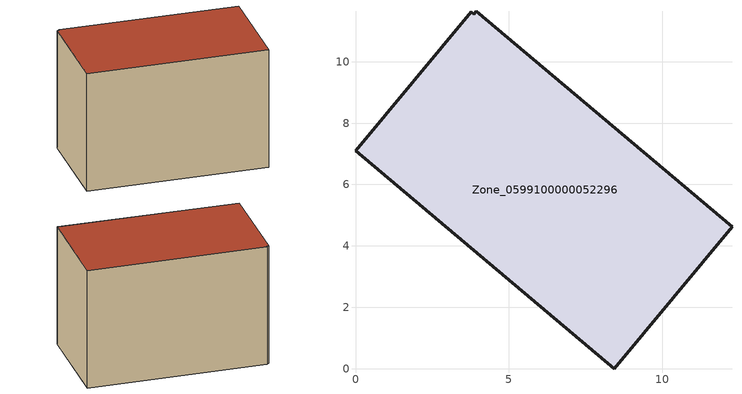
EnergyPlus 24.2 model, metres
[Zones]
Zone_0599100000052296
 floor ground (C_G): 8.42,0 0,7.1 3.77,11.63 3.86,11.55 3.94,11.64 12.27,4.62 z0
 wall outside (C_F): 8.42,0 12.27,4.62 3.94,11.64 3.86,11.55 3.77,11.63 0,7.1 8.42,0 z0:7.59
 roof outside (C_R): 0,7.1 8.42,0 12.27,4.62 3.94,11.64 3.86,11.55 3.77,11.63 z7.59
[BUILDING]
Pand.0599100000052296: North Axis=0; Terrain=City; Loads Convergence Tolerance Value=0.04; Temperature Convergence Tolerance Value=0.4; Solar Distribution=FullExterior; Maximum Number of Warmup Days=25; Minimum Number of Warmup Days=1
[Site:Location]
Rotterdam.The.Hague.AP_ZH_NLD Design_Conditions: Latitude=51.96; Longitude=4.45; Time Zone=1; Elevation=-4.5
[SITE:GROUNDTEMPERATURE:BUILDINGSURFACE]
18, 18, 18, 18, 18, 18, 18, 18, 18, 18, 18, 18
[MATERIAL] Thermal Absorptance=0.9; Solar Absorptance=0.7; Visible Absorptance=0.7
Name | Roughness | Thickness | Conductivity | Density | Specific Heat
G.TI.1946-1964 | MediumSmooth | 0.15 | 1 | 540 | 1210
F.TI.1946-1964 | Rough | 0.3 | 0.857143 | 1920 | 840
R.TI.1946-1964 | MediumRough | 0.2 | 0.277778 | 1500 | 1000
[CONSTRUCTION]
C_G: G.TI.1946-1964
C_F: F.TI.1946-1964
C_R: R.TI.1946-1964
[ZONE]
Zone_0599100000052296: Type=1; Multiplier=1; Ceiling Height=Autocalculate; Volume=Autocalculate; Floor Area=autocalculate; Part of Total Floor Area=Yes
[ZONEINFILTRATION:DESIGNFLOWRATE]
Infil_Zone_0599100000052296: Zone or ZoneList or Space or SpaceList=Zone_0599100000052296; Schedule=AlwaysOn; Design Flow Rate Calculation Method=Flow/Area; Flow Rate per Floor Area=0.003; Constant Term Coefficient=1; Temperature Term Coefficient=0; Velocity Term Coefficient=0; Velocity Squared Term Coefficient=0
[HVACTEMPLATE:ZONE:IDEALLOADSAIRSYSTEM]
Zone_0599100000052296: Maximum Heating Supply Air Temperature=50; Minimum Cooling Supply Air Temperature=13; Maximum Heating Supply Air Humidity Ratio=0.0156; Minimum Cooling Supply Air Humidity Ratio=0.0077; Heating Limit=NoLimit; Cooling Limit=NoLimit; Dehumidification Control Type=ConstantSensibleHeatRatio; Cooling Sensible Heat Ratio=0.7; Dehumidification Setpoint=60; Humidification Control Type=None; Humidification Setpoint=30; Outdoor Air Method=None; Outdoor Air Flow Rate per Person=0.00944; Outdoor Air Flow Rate per Zone Floor Area=0; Outdoor Air Flow Rate per Zone=0; Demand Controlled Ventilation Type=None; Outdoor Air Economizer Type=NoEconomizer; Heat Recovery Type=None; Sensible Heat Recovery Effectiveness=0.7; Latent Heat Recovery Effectiveness=0.65
[ZONECONTROL:THERMOSTAT]
ThermostatControl_Zone_0599100000052296: Zone or ZoneList=Zone_0599100000052296; Control Type Schedule=DualSetpointControlType; Control 1=Thermostat_Zone_0599100000052296; Temperature Difference Between Cutout And Setpoint=0
[THERMOSTATSETPOINT:DUALSETPOINT]
Thermostat_Zone_0599100000052296: Heating Setpoint Temperature Schedule=HeatingSetpoint_Zone_0599100000052296; Cooling Setpoint Temperature Schedule=CoolingSetpoint_Zone_0599100000052296
[SCHEDULE:COMPACT]
HeatingSetpoint_Zone_0599100000052296: Through: 12/31, For: AllDays, Until: 24:00, 21
CoolingSetpoint_Zone_0599100000052296: Through: 12/31, For: AllDays, Until: 24:00, 24
DualSetpointControlType: Through: 12/31, For: AllDays, Until: 24:00, 4
AlwaysOn: Through: 12/31, For: AllDays, Until: 24:00, 1
